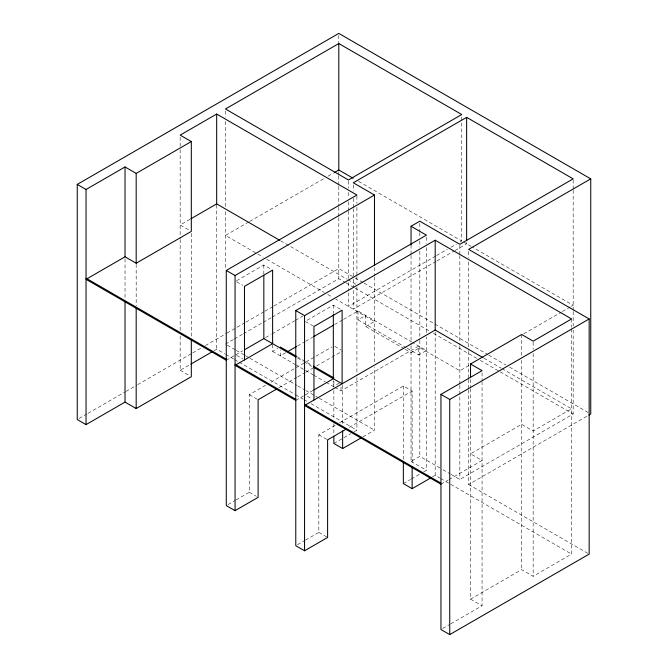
<?xml version="1.0" encoding="UTF-8"?>
<svg xmlns="http://www.w3.org/2000/svg" width="668" height="668" viewBox="0 0 668 668"><rect width="100%" height="100%" fill="white"/><g stroke="black" fill="none" stroke-linecap="round" stroke-linejoin="round"><path stroke-width="0.5" stroke-dasharray="3.34 2.5" d="M189.963 219.313L180.168 224.966L189.603 230.41M248.847 221.926L225.458 235.428L256.871 253.564M249.749 221.409L324.406 178.298M328.005 176.218L333.407 173.104M236.564 280.769L263.835 265.021L270.857 269.079M79.058 418.51L87.174 413.818M88.076 413.3L125.05 391.949M125.951 391.431L136.781 385.185M137.683 384.659L191.791 353.422M192.693 352.896L200.809 348.212M205.318 345.606L226.068 333.633M226.97 333.115L245.006 322.694M245.907 322.176L263.944 311.764M264.845 311.238L272.961 306.554M273.863 306.036L338.801 268.544L354.157 277.404M180.168 336.021L180.168 370.272L189.963 364.619M214.002 350.742L216.674 349.197L224.765 353.865M225.458 344.129L233.549 339.453M234.451 338.935L242.551 334.259M243.444 333.741L262.34 322.836M263.242 322.31L271.333 317.642M272.235 317.116L338.801 278.69L345.114 282.33M226.277 360.286L233.975 355.844M235.687 354.858L242.718 350.792M265.639 337.557L271.066 334.426M271.968 333.908L294.563 320.865M295.465 320.339L302.696 316.173M340.354 309.2L333.324 305.142L305.176 321.391L313.96 326.468M435.67 256.036L348.412 306.412L348.412 291.899M436.563 255.518L447.36 249.281M450.958 247.202L456.361 244.087M459.96 242.008L461.755 240.973L461.755 115.564M272.619 344.646L272.619 351.443L277.738 348.479M436.045 261.447L353.288 309.234L353.288 288.501M436.947 260.929L454.04 251.059M454.941 250.542L466.631 243.787L466.631 241.716M285.72 352.746L280.301 355.877L280.301 349.957M297.469 345.966L304.7 341.791M305.602 341.264L312.833 337.098M334.518 324.573L342.651 319.88M343.552 319.354L358.015 311.012L411.58 341.933M358.015 311.012L358.015 319.88L365.697 315.446L365.697 326.535L403.923 348.604M365.697 326.535L374.481 321.467L335.845 299.155M236.029 499.956L249.331 492.274L249.331 394.671L266.415 384.81M270.916 382.213L305.084 362.482M305.986 361.964L314.979 356.77M315.88 356.253L332.063 346.909M278.798 387.799L296.784 377.42M297.686 376.902L304.875 372.744M305.777 372.226L312.966 368.068M316.565 365.997L342.642 350.942M295.774 400.408L303.464 395.965M313.092 390.404L305.176 394.972L312.206 399.03M339.302 383.04L333.324 386.488L333.324 380.668M334.76 387.315L341.014 390.922L418.719 346.057L418.719 354.933L426.409 350.491L412.473 342.45M305.526 540.078L318.82 532.396L318.82 434.793L335.912 424.923M339.503 422.852L403.355 385.987L412.139 391.056L412.139 464.786M349.189 427.403L412.139 391.056M228.055 504.565L235.144 500.466M333.858 443.477L350.708 433.749M354.257 431.703L356.912 430.167L356.912 376.193M468.827 365.555L459.834 370.74L419.821 347.644L411.037 352.712L404.816 349.122M523.704 333.866L561.487 312.056M562.389 311.538L570.48 306.863M571.382 306.345L573.177 305.301L472.051 246.918M362.983 436.805L374.481 430.167L374.481 367.016M411.037 345.657L411.037 461.413L419.821 456.344L442.049 469.178M297.544 544.687L304.633 540.587M403.355 483.599L410.444 479.499M411.329 478.989L420.197 473.871M423.746 471.825L426.409 470.289L426.409 336.989M432.53 476.894L435.194 475.357L439.703 477.962M440.955 484.225L448.103 480.1M448.996 479.582L482.062 460.494L470.539 453.839L521.641 424.33L533.164 430.985L571.591 408.808L502.035 368.644M450.942 474.305L459.834 479.44L573.177 414.001L573.177 330.151M468.619 389.828L468.619 484.517L588.951 415.037M470.539 388.776L470.539 599.138L521.641 569.637L533.164 576.292L571.591 554.106L571.591 328.255M442.742 628.496L449.89 624.371M450.783 623.854L482.062 605.793L482.062 382.012M358.549 181.387L461.755 240.973M463.383 241.916L471.149 246.4M355.059 277.93L363.183 282.622M364.085 283.14L487.799 354.566M488.709 355.092L505.86 364.995M509.475 367.083L589.844 413.484M280.502 240.747L347.026 279.157M347.928 279.675L356.019 284.343M483.966 358.215L501.134 368.126M346.016 282.848L354.123 287.532M355.025 288.05L429.85 331.253M433.457 333.332L476.727 358.315M480.334 360.394L499.263 371.325M500.165 371.842L573.177 414.001M257.764 254.082L263.15 257.188M266.741 259.259L324.18 292.425M327.771 294.496L332.255 297.085M358.015 319.88L406.219 347.719M407.113 348.228L418.719 354.933M236.564 281.779L242.709 285.328M334.743 346.375L340.889 349.923M297.268 356.796L312.44 365.555M297.619 358.106L302.971 361.196M303.865 361.714L311.898 366.356M272.619 351.443L294.939 364.327M295.481 364.636L313.334 374.948M313.684 375.149L325.291 381.846M326.184 382.363L333.866 386.805M227.262 345.172L235.395 349.865M236.297 350.383L244.421 355.075M245.323 355.601L248.939 357.681M249.84 358.207L296.809 385.319M297.711 385.845L304.934 390.012M305.844 390.538L314.87 395.748M315.772 396.274L318.486 397.836M319.387 398.353L374.481 430.167M442.942 469.688L450.057 473.796M468.619 484.517L588.257 553.588M236.564 355.359L242.709 358.916M225.659 354.391L233.75 359.058M234.652 359.576L238.251 361.655M239.144 362.173L294.889 394.354M295.782 394.871L302.98 399.021M303.873 399.539L307.472 401.618M311.071 403.697L356.912 430.167M411.037 461.413L426.409 470.289M440.613 478.488L571.591 554.106M249.331 394.671L257.238 399.239M318.82 434.793L326.727 439.352M180.168 370.272L189.603 375.717M470.539 599.138L482.062 605.793M249.331 492.274L256.362 496.332M318.82 532.396L327.604 537.473M573.177 179.892L573.177 189.219M573.177 190.263L573.177 310.478M573.177 311.513L573.177 326.009M571.591 318.962L571.591 327.228M533.164 342.175L533.164 349.406M533.164 353.539L533.164 576.292M521.641 334.493L521.641 356.178M521.641 360.311L521.641 569.637M482.062 372.711L482.062 380.977M470.539 379.482L470.539 387.749M468.619 251.452L468.619 257.698M468.619 261.856L468.619 350.291M468.619 351.335L468.619 378.389M468.619 379.424L468.619 388.793M459.834 245.331L459.834 254.667M459.834 255.702L459.834 344.83M459.834 345.874L459.834 384.2M459.834 385.236L459.834 479.44M435.194 332.13L435.194 475.357M426.409 237.224L426.409 243.453M426.409 247.611L426.409 332.831M419.821 223.271L419.821 231.562M419.821 232.598L419.821 236.748M419.821 240.889L419.821 247.11M419.821 251.251L419.821 339.352M419.821 340.388L419.821 456.344M411.037 244.972L411.037 254.324M411.037 255.368L411.037 344.646M403.355 385.987L403.355 459.709M374.481 267.576L374.481 275.867M374.481 276.903L374.481 362.874M356.912 196.058L356.912 203.281M356.912 207.414L356.912 275.567M356.912 276.602L356.912 282.798M356.912 286.939L356.912 375.157M353.288 184.861L353.288 191.073M353.288 198.329L353.288 207.656M353.288 208.7L353.288 278.139M353.288 279.174L353.288 287.465M348.412 181.003L348.412 188.259M348.412 192.409L348.412 197.586M348.412 201.736L348.412 210.028M348.412 211.063L348.412 278.431M348.412 282.572L348.412 290.864M342.642 385.202L342.642 424.664M341.014 386.981L341.014 390.922M338.801 35.479L338.801 42.76M338.801 171.785L338.801 175.166M338.801 175.943L338.801 185.303M338.801 186.347L338.801 206.22M338.801 207.155L338.801 216.574M338.801 217.559L338.801 278.69M333.858 381.169L333.858 386.363M333.858 390.521L333.858 419.596M333.858 423.746L333.858 435.169M333.324 305.142L333.324 313.434M263.835 265.021L263.835 274.339M225.458 111.055L225.458 117.276M225.458 121.417L225.458 207.447M225.458 211.589L225.458 268.553M216.674 204.934L216.674 349.197M191.315 233.483L191.315 337.265M180.168 137.191L180.168 148.555M180.168 149.582L180.168 238.459M180.168 239.503L180.168 330.835M136.18 264.277L136.18 305.785M125.033 258.875L125.033 299.356"/><path stroke-width="1" d="M191.315 339.344L191.315 376.702L136.18 408.54L125.033 402.103L86.038 424.623L77.254 419.546L77.254 184.401L338.801 33.4L590.746 178.857L590.746 414.001L588.951 415.037M77.254 184.401L86.038 189.478L125.033 166.958L136.18 173.396L191.315 141.558L191.315 231.404L136.18 263.234L125.033 256.804L86.923 278.806M276.101 389.361L258.115 399.74L258.115 497.351L235.061 510.661L226.277 505.584L226.277 270.44L356.912 195.023L216.674 114.053L180.168 135.128L191.315 141.558M338.801 43.545L225.458 108.984L348.412 179.968L461.755 114.529L338.801 43.545L338.801 169.989L353.163 178.281M190.856 218.803L216.674 203.899L279.6 240.229M334.309 172.586L338.801 169.989M411.037 244.972L411.037 226.268L419.821 221.2L459.834 244.296L573.177 178.857L466.631 117.343L353.288 182.781L374.481 195.023L374.481 265.497M226.277 270.44L235.061 275.517L374.481 195.023M190.856 364.102L212.224 351.769M346.492 428.956L327.604 439.861L327.604 537.473L304.55 550.783L295.774 545.706L295.774 310.562L426.409 235.144L411.037 226.268M244.48 349.781L263.835 338.601L295.832 357.079M295.774 310.562L304.55 315.638L435.194 240.213L571.591 318.962L533.164 341.148L521.641 334.493L470.539 363.993L470.539 377.42M287.532 351.702L296.567 346.483M313.735 336.572L333.616 325.099M590.746 178.857L468.619 249.373L589.159 318.962L589.159 554.106L449.739 634.6L440.955 629.532L440.955 394.387L482.062 370.648L470.539 363.993M313.977 389.895L333.324 378.723L333.324 314.469M483.064 357.697L435.194 330.059L304.55 405.476L440.955 484.225M333.858 436.204L333.858 443.477L342.642 448.545L361.213 437.824M440.955 394.387L449.739 399.456L589.159 318.962M403.355 461.788L403.355 483.599L412.139 488.667L430.76 477.912M280.301 347.001L296.375 356.278M313.334 366.072L333.866 377.929M313.684 367.383L342.108 383.791L342.108 310.211L313.96 326.468L313.96 400.048M86.038 278.205L226.277 359.175M235.061 364.252L295.774 399.297M304.55 404.365L440.955 483.123M86.038 279.316L226.277 360.286M295.774 400.408L235.061 365.354L272.619 343.678L272.619 270.097L244.471 286.347L244.471 359.927M466.631 117.343L466.631 240.68M449.739 399.456L449.739 634.6M435.194 240.213L435.194 330.059M412.139 466.857L412.139 488.667M342.642 430.893L342.642 448.545M304.55 315.638L304.55 550.783M263.835 275.375L263.835 338.601M235.061 275.517L235.061 510.661M216.674 114.053L216.674 203.899M136.18 173.396L136.18 263.234M136.18 307.864L136.18 408.54M125.033 166.958L125.033 256.804M125.033 301.427L125.033 402.103M86.038 189.478L86.038 424.623"/></g></svg>
